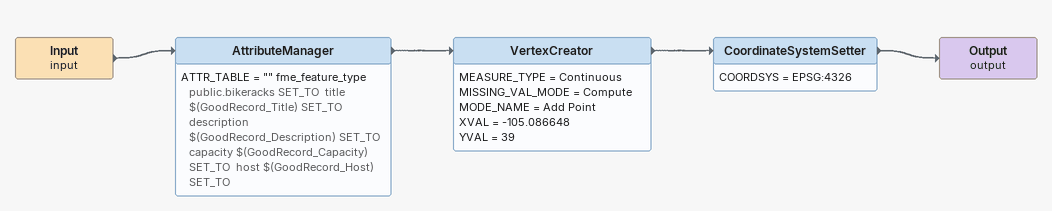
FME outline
Input (input)
    -> AttributeManager
AttributeManager
    ATTR_TABLE = "" fme_feature_type public.bikeracks SET_TO  title $(GoodRecord_Title) SET_TO  description $(GoodRecord_Description) SET_TO  capacity $(GoodRecord_Capacity) SET_TO  host $(GoodRecord_Host) SET_TO
    -> VertexCreator
VertexCreator
    MEASURE_TYPE = Continuous
    MISSING_VAL_MODE = Compute
    MODE_NAME = Add Point
    XVAL = -105.086648
    YVAL = 39
    -> CoordinateSystemSetter
CoordinateSystemSetter
    COORDSYS = EPSG:4326
    -> Output (output)
Output (output)
